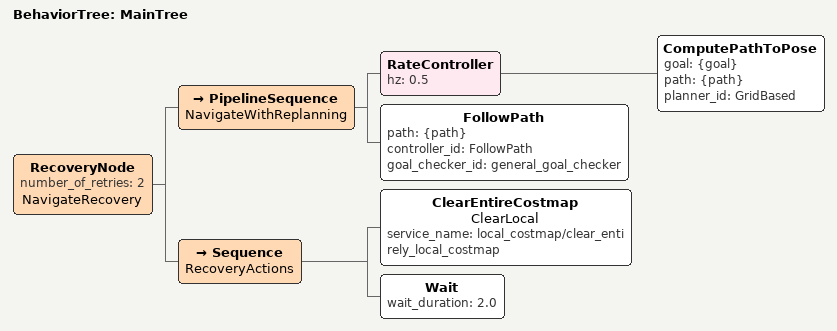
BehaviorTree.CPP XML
<root main_tree_to_execute="MainTree">
  <BehaviorTree ID="MainTree">
    <RecoveryNode number_of_retries="2" name="NavigateRecovery">
      <PipelineSequence name="NavigateWithReplanning">
        <RateController hz="0.5">
          <ComputePathToPose goal="{goal}" path="{path}" planner_id="GridBased"/>
        </RateController>
        <FollowPath path="{path}" controller_id="FollowPath" goal_checker_id="general_goal_checker"/>
      </PipelineSequence>
      <Sequence name="RecoveryActions">
        <ClearEntireCostmap name="ClearLocal" service_name="local_costmap/clear_entirely_local_costmap"/>
        <Wait wait_duration="2.0"/>
      </Sequence>
    </RecoveryNode>
  </BehaviorTree>
</root>
